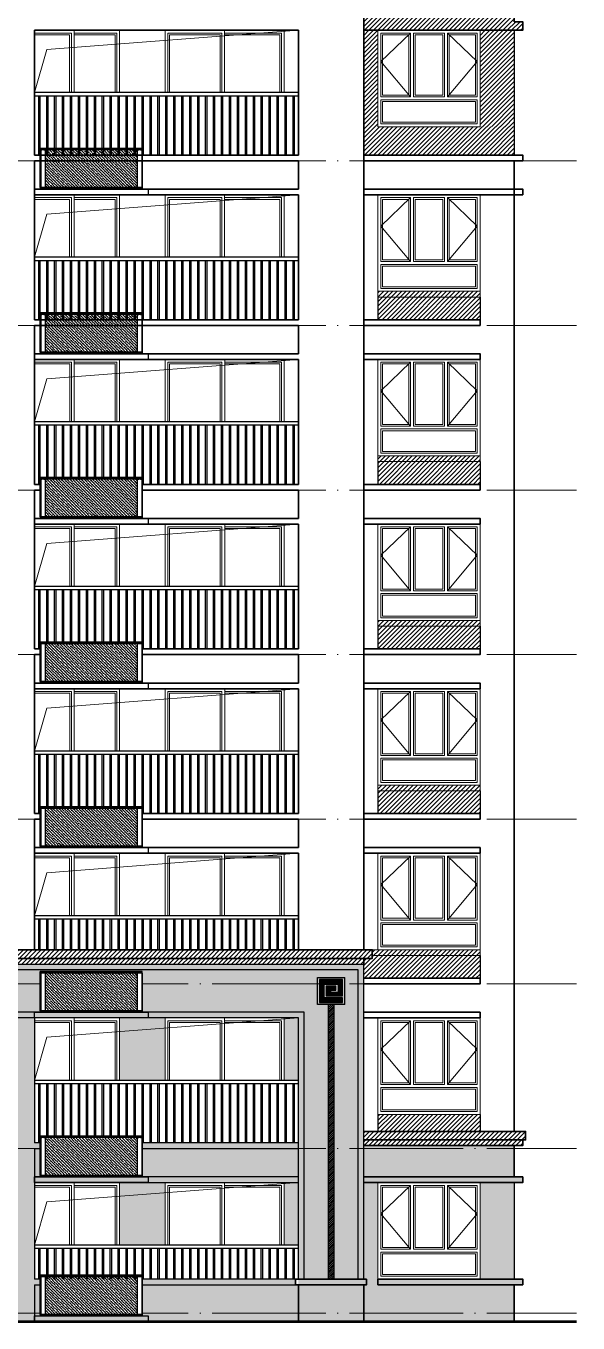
# Model space of a CAD drawing. Extents: x -518115 to 389031, y -231062 to 1628073.
# Drawn here: x 54817 to 64542, y 123274 to 146124 of the extents above; entities that cross this region are included whole.
import ezdxf
from ezdxf.xclip import XClip

# ---------------------------------------------------------------- set-up
doc = ezdxf.new("R2010")
doc.units = 0
doc.header["$LTSCALE"] = 1000
doc.header["$MEASUREMENT"] = 0
doc.header["$XCLIPFRAME"] = 0
doc.linetypes.add('DOTE', pattern=[2.42, 2, -0.2, 0.02, -0.2])
for name, color, linetype in [('3-剖面填充（细）', 250, 'Continuous'), ('5-平立面看线1', 45, 'Continuous'), ('Stair-栏杆', 142, 'Continuous'), ('修改标示', 212, 'Continuous'), ('看线', 251, 'Continuous'), ('立面', 73, 'Continuous')]:
    doc.layers.add(name, color=color, linetype=linetype)
for name, color, linetype, lineweight in [('DOTE', 19, 'DOTE', 9), ('WALL', 9, 'Continuous', 40), ('WINDOW', 144, 'Continuous', 15), ('立面-中轮廓线', 213, 'Continuous', 35), ('立面-普通轮廓', 7, 'Continuous', 18), ('立面-洞口示意', 152, 'Continuous', 13), ('立面-窗开启线', 250, 'Continuous', 13)]:
    doc.layers.add(name, color=color, linetype=linetype, lineweight=lineweight)
pattern_1 = [(45, (-407300, 99772.64), (-39.2886205, 39.2886205), [])]

# ---------------------------------------------------------------- blocks, each defined once
blk = doc.blocks.new('GHFHTFHFTHF')
at = {"layer": '3-剖面填充（细）'}
h = blk.add_hatch(dxfattribs=at)
h.set_pattern_fill('ANSI31', color=256, scale=35)
h.set_pattern_definition([(45, (0, 0), (-39.2886205, 39.2886205), [])])
h.paths.add_polyline_path([(470117, 44076), (468317, 44076), (468317, 44576), (470117, 44576)])
for p, q in [((468317, 44476), (468317, 44076)), ((470117, 44476), (470117, 44076))]:
    blk.add_line(p, q, dxfattribs=at)
blk = doc.blocks.new('A$C6E765447')
at = {"layer": '3-剖面填充（细）'}
h = blk.add_hatch(dxfattribs=at)
h.set_pattern_fill('ANSI31', color=251, scale=5)
h.set_pattern_definition([(45, (0, 0), (-5.61266, 5.61266), [])])
h.paths.add_polyline_path([(752, 98), (752, 502), (348, 502), (348, 217), (635, 217), (635, 384), (465, 384), (465, 315), (555, 315), (555, 276), (427, 276), (427, 422), (673, 422), (673, 178), (348, 178), (348, 98)])
at = {"layer": '立面'}
for p, q in [((790, 540), (310, 540)), ((310, 60), (310, 540)), ((348, 217), (348, 502)), ((348, 502), (752, 502)), ((752, 502), (752, 98)), ((790, 60), (790, 540)), ((427, 422), (427, 276)), ((673, 422), (427, 422)), ((427, 276), (555, 276)), ((465, 315), (465, 384)), ((465, 384), (635, 384)), ((555, 315), (465, 315)), ((555, 276), (555, 315)), ((635, 384), (635, 217)), ((673, 178), (673, 422)), ((310, 60), (790, 60)), ((635, 217), (348, 217)), ((348, 98), (348, 178)), ((348, 178), (673, 178)), ((752, 98), (348, 98))]:
    blk.add_line(p, q, dxfattribs=at)
blk = doc.blocks.new('A$C6BC36758')
at = {"layer": 'WINDOW'}
for points in [[(-1750, 1650), (-1225, 1650), (-1225, 525), (-1750, 525)], [(-1175, 1650), (-625, 1650), (-625, 525), (-1175, 525)], [(-50, 1650), (-575, 1650), (-575, 525), (-50, 525)], [(-1750, 475), (-50, 475), (-50, 50), (-1750, 50)]]:
    blk.add_lwpolyline(points, close=True, dxfattribs=at)
at = {"layer": 'WINDOW', "color": 250}
for points in [[(-1720, 1620), (-1255, 1620), (-1255, 555), (-1720, 555)], [(-1145, 1620), (-655, 1620), (-655, 555), (-1145, 555)], [(-80, 1620), (-545, 1620), (-545, 555), (-80, 555)], [(-1720, 445), (-80, 445), (-80, 80), (-1720, 80)]]:
    blk.add_lwpolyline(points, close=True, dxfattribs=at)
at = {"layer": '立面-普通轮廓'}
blk.add_lwpolyline([(-1800, 1700), (0, 1700), (0, 0), (-1800, 0)], close=True, dxfattribs=at)
at = {"layer": '立面-窗开启线', "color": 251, "ltscale": 0.5, "true_color": 0x636466}
for points in [[(-1225, 1650), (-1750, 1150), (-1225, 525)], [(-575, 1650), (-50, 1150), (-575, 525)]]:
    blk.add_lwpolyline(points, dxfattribs=at)
blk = doc.blocks.new('hfhfthfthf')
at = {"layer": 'Stair-栏杆'}
for p, q in [((424317, 36476), (428967, 36476)), ((424317, 36416), (428967, 36416))]:
    blk.add_line(p, q, dxfattribs=at)
for points in [[(424387, 35376), (424387, 36416)], [(424417, 36416), (424417, 35376)], [(424527, 35376), (424527, 36416)], [(424557, 36416), (424557, 35376)], [(424667, 35376), (424667, 36416)], [(424697, 36416), (424697, 35376)], [(424807, 35376), (424807, 36416)], [(424837, 36416), (424837, 35376)], [(424947, 35376), (424947, 36416)], [(424977, 36416), (424977, 35376)], [(425087, 35376), (425087, 36416)], [(425117, 36416), (425117, 35376)], [(425227, 35376), (425227, 36416)], [(425257, 36416), (425257, 35376)], [(425367, 35376), (425367, 36416)], [(425397, 36416), (425397, 35376)], [(425507, 35376), (425507, 36416)], [(425537, 36416), (425537, 35376)], [(425647, 35376), (425647, 36416)], [(425677, 36416), (425677, 35376)], [(425787, 35376), (425787, 36416)], [(425817, 36416), (425817, 35376)], [(425927, 35376), (425927, 36416)], [(425957, 36416), (425957, 35376)], [(426067, 35376), (426067, 36416)], [(426097, 36416), (426097, 35376)], [(426207, 35376), (426207, 36416)], [(426237, 36416), (426237, 35376)], [(426347, 35376), (426347, 36416)], [(426377, 36416), (426377, 35376)], [(426487, 35376), (426487, 36416)], [(426517, 36416), (426517, 35376)], [(426627, 35376), (426627, 36416)], [(426657, 36416), (426657, 35376)], [(426767, 35376), (426767, 36416)], [(426797, 36416), (426797, 35376)], [(426907, 35376), (426907, 36416)], [(426937, 36416), (426937, 35376)], [(427047, 35376), (427047, 36416)], [(427077, 36416), (427077, 35376)], [(427187, 35376), (427187, 36416)], [(427217, 36416), (427217, 35376)], [(427327, 35376), (427327, 36416)], [(427357, 36416), (427357, 35376)], [(427467, 35376), (427467, 36416)], [(427497, 36416), (427497, 35376)], [(427607, 35376), (427607, 36416)], [(427637, 36416), (427637, 35376)], [(427747, 35376), (427747, 36416)], [(427777, 36416), (427777, 35376)], [(427887, 35376), (427887, 36416)], [(427917, 36416), (427917, 35376)], [(428027, 35376), (428027, 36416)], [(428057, 36416), (428057, 35376)], [(428167, 35376), (428167, 36416)], [(428197, 36416), (428197, 35376)], [(428307, 35376), (428307, 36416)], [(428337, 36416), (428337, 35376)], [(428447, 35376), (428447, 36416)], [(428477, 36416), (428477, 35376)], [(428587, 35376), (428587, 36416)], [(428617, 36416), (428617, 35376)], [(428727, 35376), (428727, 36416)], [(428757, 36416), (428757, 35376)], [(428867, 35376), (428867, 36416)], [(428897, 36416), (428897, 35376)]]:
    blk.add_lwpolyline(points, dxfattribs=at)
blk = doc.blocks.new('A$C41BE1890')
at = {"layer": 'WINDOW'}
blk.add_line((-1050, 2300), (-1050, 0), dxfattribs=at)
for points in [[(-2050, 2250), (-1100, 2250), (-1100, 50), (-2050, 50)], [(-50, 2250), (-1050, 2250), (-1050, 50), (-50, 50)]]:
    blk.add_lwpolyline(points, close=True, dxfattribs=at)
at = {"layer": 'WINDOW', "color": 250}
blk.add_lwpolyline([(-2020, 2220), (-1130, 2220), (-1130, 80), (-2020, 80)], close=True, dxfattribs=at)
blk.add_lwpolyline([(-1050, 80), (-80, 80), (-80, 2220), (-1050, 2220)], dxfattribs=at)
at = {"layer": '立面-普通轮廓'}
blk.add_lwpolyline([(-2100, 2300), (0, 2300), (0, 0), (-2100, 0)], close=True, dxfattribs=at)
blk = doc.blocks.new('A$C28396737')
at = {"layer": 'WINDOW'}
blk.add_line((-800, 2300), (-800, 0), dxfattribs=at)
for points in [[(-1550, 2250), (-850, 2250), (-850, 50), (-1550, 50)], [(-50, 2250), (-800, 2250), (-800, 50), (-50, 50)]]:
    blk.add_lwpolyline(points, close=True, dxfattribs=at)
at = {"layer": 'WINDOW', "color": 250}
blk.add_lwpolyline([(-1520, 2220), (-880, 2220), (-880, 80), (-1520, 80)], close=True, dxfattribs=at)
blk.add_lwpolyline([(-800, 80), (-80, 80), (-80, 2220), (-800, 2220)], dxfattribs=at)
at = {"layer": '立面-普通轮廓'}
blk.add_lwpolyline([(-1600, 2300), (0, 2300), (0, 0), (-1600, 0)], close=True, dxfattribs=at)
blk = doc.blocks.new('GDGTFHFHFGHB')
at = {"layer": '立面-中轮廓线'}
for p, q in [((462267, 38176), (462267, 35376)), ((466917, 38176), (466917, 37676)), ((468067, 38176), (468067, 35276)), ((470717, 38176), (470717, 35276)), ((466917, 37576), (466917, 35376))]:
    blk.add_line(p, q, dxfattribs=at)
for points in [[(466917, 37676), (462267, 37676)], [(462267, 37576), (466917, 37576)], [(468067, 37576), (470117, 37576), (470117, 37676), (468067, 37676)], [(466917, 35376), (462267, 35376)], [(462267, 35276), (466917, 35276)], [(468067, 35276), (470117, 35276), (470117, 35376), (468067, 35376)]]:
    blk.add_lwpolyline(points, dxfattribs=at)
at = {"layer": '立面-普通轮廓'}
for points in [[(470117, 35876), (468317, 35876), (468317, 35776), (470117, 35776)], [(470117, 35876), (470117, 35776)]]:
    blk.add_lwpolyline(points, dxfattribs=at)
at = {"layer": '立面-洞口示意'}
blk.add_lwpolyline([(462267, 36476), (462486, 37235), (466917, 37576)], dxfattribs=at)
ref = blk.add_blockref('A$C28396737', (463767, 35276))
XClip(ref).set_block_clipping_path([(-1500.0937163503, 1199.9999183437), (0, 2300.0000000004)])
ref = blk.add_blockref('A$C41BE1890', (466667, 35276))
XClip(ref).set_block_clipping_path([(-2100.0002853817, 1199.9999183437), (0, 2299.9999999927)])
blk.add_blockref('A$C6BC36758', (470117, 35876))
at = {"xscale": -1}
blk.add_blockref('hfhfthfthf', (891233, 0), dxfattribs=at)
blk = doc.blocks.new('A$C0FC9229A')
at = {"color": 164}
blk.add_wipeout([(1080, 1056), (1079, 1057), (-923, 1057), (-923, 1056), (-923, 1027), (-922, 1027), (-922, 287), (-923, 287), (-923, 257), (-923, 257), (1079, 257), (1080, 257), (1080, 287), (1078, 287), (1078, 1027), (1080, 1027)], dxfattribs=at).translate(0, 0, 0).dxf.layer = 'WALL'
h = blk.add_hatch()
h.set_pattern_fill('ANSI36', color=164, scale=25, style=0)
h.set_pattern_definition([(45, (0, 0), (21.0475, 77.1741), [99.2188, -19.8438, 0, -19.8438])])
h.paths.add_polyline_path([(983, 287), (983, 1027), (-826, 1027), (-826, 287)])
for p, q in [((-923, 1057), (1079, 1057)), ((-923, 1057), (1079, 1057)), ((-923, 1027), (-923, 1057)), ((-923, 1027), (-923, 1056)), ((-923, 1056), (-923, 1056)), ((-923, 1052), (1080, 1052)), ((-923, 1052), (1079, 1052)), ((-923, 1027), (1080, 1027)), ((-922, 1027), (-922, 287)), ((-922, 287), (-922, 1027)), ((-921, 287), (-921, 1027)), ((-912, 1057), (-912, 1027)), ((-912, 1027), (-912, 287)), ((-912, 1027), (-912, 287)), ((-897, 1040), (-899, 1038)), ((-899, 1038), (-899, 1036)), ((-899, 1036), (-897, 1034)), ((-897, 1030), (-897, 1044)), ((-894, 1038), (-897, 1040)), ((-897, 1034), (-894, 1036)), ((-894, 1036), (-894, 1038)), ((-847, 1040), (-849, 1038)), ((-849, 1038), (-849, 1036)), ((-849, 1036), (-847, 1034)), ((-847, 1030), (-847, 1044)), ((-844, 1038), (-847, 1040)), ((-847, 1034), (-844, 1036)), ((-844, 1036), (-844, 1038)), ((-826, 1027), (-826, 287)), ((-826, 1027), (-826, 287)), ((-720, 1045), (-703, 1045)), ((-720, 1035), (-703, 1035)), ((-711, 1054), (-711, 1025)), ((859, 1045), (876, 1045)), ((859, 1035), (876, 1035)), ((868, 1054), (868, 1025)), ((983, 1027), (983, 287)), ((1003, 1040), (1001, 1038)), ((1001, 1038), (1001, 1036)), ((1001, 1036), (1003, 1034)), ((1003, 1030), (1003, 1044)), ((1006, 1038), (1003, 1040)), ((1003, 1034), (1006, 1036)), ((1006, 1036), (1006, 1038)), ((1053, 1040), (1051, 1038)), ((1051, 1038), (1051, 1036)), ((1051, 1036), (1053, 1034)), ((1053, 1030), (1053, 1044)), ((1056, 1038), (1053, 1040)), ((1053, 1034), (1056, 1036)), ((1056, 1036), (1056, 1038)), ((1068, 1057), (1068, 1027)), ((1068, 1027), (1068, 287)), ((1068, 1027), (1068, 287)), ((1077, 287), (1077, 1027)), ((1078, 287), (1078, 1027)), ((1078, 1027), (1078, 287)), ((1079, 1027), (1079, 1057)), ((1080, 1056), (1079, 1056)), ((1080, 1027), (1080, 1056)), ((-923, 287), (1080, 287)), ((-923, 287), (-923, 257)), ((-923, 287), (-923, 257)), ((-923, 262), (1080, 262)), ((-923, 262), (1079, 262)), ((-923, 257), (-923, 257)), ((-923, 257), (1079, 257)), ((-923, 257), (1079, 257)), ((-922, 287), (-826, 287)), ((-912, 257), (-912, 287)), ((-899, 278), (-897, 280)), ((-899, 276), (-899, 278)), ((-897, 274), (-899, 276)), ((-897, 284), (-897, 270)), ((-897, 280), (-894, 278)), ((-894, 276), (-897, 274)), ((-894, 278), (-894, 276)), ((-849, 278), (-847, 280)), ((-849, 276), (-849, 278)), ((-847, 274), (-849, 276)), ((-847, 284), (-847, 270)), ((-847, 280), (-844, 278)), ((-844, 276), (-847, 274)), ((-844, 278), (-844, 276)), ((1001, 278), (1003, 280)), ((1001, 276), (1001, 278)), ((1003, 274), (1001, 276)), ((1003, 284), (1003, 270)), ((1003, 280), (1006, 278)), ((1006, 276), (1003, 274)), ((1006, 278), (1006, 276)), ((1051, 278), (1053, 280)), ((1051, 276), (1051, 278)), ((1053, 274), (1051, 276)), ((1053, 284), (1053, 270)), ((1053, 280), (1056, 278)), ((1056, 276), (1053, 274)), ((1056, 278), (1056, 276)), ((1068, 257), (1068, 287)), ((1079, 287), (1079, 257)), ((1080, 257), (1079, 257)), ((1080, 287), (1080, 257))]:
    blk.add_line(p, q, dxfattribs=at)
for points in [[(-923, 1052), (-923, 1052), (-923, 1052), (-923, 1052), (-923, 1052)], [(1080, 1052), (1080, 1052), (1079, 1052), (1079, 1052), (1079, 1052)], [(-923, 262), (-923, 262), (-923, 262), (-923, 262), (-923, 262)], [(1080, 262), (1080, 262), (1079, 262), (1079, 262), (1079, 262)]]:
    blk.add_lwpolyline(points, dxfattribs=at)
for centre, radius in [((-897, 1037), 10), ((-897, 1037), 9.5), ((-847, 1037), 10), ((-847, 1037), 9.5), ((1003, 1037), 10), ((1003, 1037), 9.5), ((1053, 1037), 10), ((1053, 1037), 9.5), ((-897, 277), 10), ((-897, 277), 9.5), ((-847, 277), 10), ((-847, 277), 9.5), ((1003, 277), 10), ((1003, 277), 9.5), ((1053, 277), 10), ((1053, 277), 9.5)]:
    blk.add_circle(centre, radius, dxfattribs=at)
for centre, radius, start, end in [((-923, 1056), 0.5, 90, 180), ((-720, 1040), 4.9, 87.1406, 272.8594), ((-703, 1040), 4.9, 267.1406, 92.8594), ((859, 1040), 4.9, 87.1406, 272.8594), ((876, 1040), 4.9, 267.1406, 92.8594), ((1079, 1056), 0.5, 0, 90), ((-923, 257), 0.5, 180, 270), ((1079, 257), 0.5, 270, 0)]:
    blk.add_arc(centre, radius, start, end, dxfattribs=at)

msp = doc.modelspace()

# ---------------------------------------------------------------- hatches: boundary and pattern name
at = {"layer": '3-剖面填充（细）'}
h = msp.add_hatch(dxfattribs=at)
h.set_pattern_fill('ANSI31', color=256, scale=35)
h.set_pattern_definition([(45, (-409950, 100972.64), (-39.2886205, 39.2886205), [])])
h.paths.add_polyline_path([(60766.6, 146048.6), (60766.6, 146998.6), (60916.6, 146998.6), (60916.6, 147248.6), (64016.6, 147248.6), (64016.6, 146998.6), (63716.6, 146998.6), (63716.6, 146848.6), (63416.6, 146848.6), (63416.6, 146198.6), (63566.6, 146198.6), (63566.6, 146048.6)])
h = msp.add_hatch(dxfattribs=at)
h.set_pattern_fill('ANSI31', color=256, scale=35)
h.set_pattern_definition(pattern_1)
h.paths.add_polyline_path([(61016.6, 144348.6), (60766.6, 144348.6), (60766.6, 146048.6), (61016.6, 146048.6)])
h = msp.add_hatch(dxfattribs=at)
h.set_pattern_fill('ANSI31', color=256, scale=35)
h.set_pattern_definition([(45, (-405250, 99772.64), (-39.2886205, 39.2886205), [])])
h.paths.add_polyline_path([(63416.6, 144348.6), (62816.6, 144348.6), (62816.6, 146048.6), (63416.6, 146048.6)])
h = msp.add_hatch(dxfattribs=at)
h.set_pattern_fill('ANSI31', color=256, scale=35)
h.set_pattern_definition(pattern_1)
h.paths.add_polyline_path([(63416.6, 143848.6), (60766.6, 143848.6), (60766.6, 144348.6), (63416.6, 144348.6)])
h = msp.add_hatch(dxfattribs=at)
h.set_pattern_fill('ANSI31', color=256, scale=35)
h.set_pattern_definition([(45, (-407300, 96872.64), (-39.2886205, 39.2886205), [])])
h.paths.add_polyline_path([(62816.6, 140948.6), (61016.6, 140948.6), (61016.6, 141448.6), (62816.6, 141448.6)])
h = msp.add_hatch(dxfattribs=at)
h.set_pattern_fill('ANSI31', color=256, scale=35)
h.set_pattern_definition([(45, (-407300, 91072.64), (-39.2886205, 39.2886205), [])])
h.paths.add_polyline_path([(62816.6, 135148.6), (61016.6, 135148.6), (61016.6, 135648.6), (62816.6, 135648.6)])
h = msp.add_hatch(dxfattribs=at)
h.set_pattern_fill('ANSI31', color=256, scale=35)
h.set_pattern_definition([(45, (-405400, 85272.64), (-39.2886205, 39.2886205), [])])
h.paths.add_polyline_path([(15716.6, 129698.6), (60916.6, 129698.6), (60916.6, 129848.6), (15716.6, 129848.6)])
h = msp.add_hatch(dxfattribs=at)
h.set_pattern_fill('ANSI31', color=256, scale=35)
h.set_pattern_definition([(45, (-407300, 85272.64), (-39.2886205, 39.2886205), [])])
h.paths.add_polyline_path([(60916.6, 129848.6), (60916.6, 129698.6), (60766.6, 129698.6), (60766.6, 129348.6), (62816.6, 129348.6), (62816.6, 129848.6)])
h = msp.add_hatch(dxfattribs=at)
h.set_pattern_fill('混凝土', color=251, scale=40)
h.set_pattern_definition([(50, (-395386, 99772.64), (286.90407, -25.10085), [30, -330]), (355, (-395386, 99772.64), (-55.50053, 300.87685), [24, -264]), (100.4514, (-395362.1, 99770.55), (231.40375, 275.77582), [25.49608, -280.45684]), (46.1842, (-395386, 99852.64), (426.89642, -66.2076), [45, -495]), (96.6356, (-395350.43, 99847.12), (373.8651, 389.64715), [38.2441, -420.6852]), (351.1842, (-395386, 99852.64), (373.86478, 389.64744), [36, -396]), (21, (-395346, 99832.64), (238.76282, -161.04756), [30, -330]), (326, (-395346, 99832.64), (97.32613, 290.06002), [24, -264]), (71.4514, (-395326.1, 99819.22), (336.08905, 129.0122), [25.49608, -280.45684]), (37.5, (-395386, 99772.64), (4.863942, 133.157542), [0, -260.8, 0, -268, 0, -265]), (7.5, (-395386, 99772.64), (105.227815, 157.764685), [0, -152.8, 0, -254.8, 0, -101]), (327.5, (-395475.2, 99772.64), (213.528974, -9.021949), [0, -100, 0, -312, 0, -414]), (317.5, (-395515.2, 99772.64), (233.27447, 40.04199), [0, -130, 0, -207.2, 0, -294])])
h.paths.add_polyline_path([(40616.6, 128648.6), (38816.6, 128648.6), (38816.6, 126448.6), (40616.6, 126448.6)], flags=16)
h.paths.add_polyline_path([(48566.6, 125748.6), (50166.6, 125748.6), (50166.6, 124048.6), (48566.6, 124048.6)], flags=16)
h.paths.add_polyline_path([(48566.6, 128648.6), (50166.6, 128648.6), (50166.6, 126948.6), (48566.6, 126948.6)], flags=16)
h.paths.add_polyline_path([(46966.6, 125748.6), (48266.6, 125748.6), (48266.6, 123748.6), (46966.6, 123748.6)], flags=16)
h.paths.add_polyline_path([(46966.6, 128648.6), (48266.6, 128648.6), (48266.6, 126448.6), (46966.6, 126448.6)], flags=16)
h.paths.add_polyline_path([(42266.6, 125748.6), (42266.6, 124648.6), (42016.6, 124648.6), (42016.6, 124048.6), (42066.6, 124048.6), (42066.6, 123948.6), (42016.6, 123948.6), (42016.6, 124048.6), (46666.6, 124048.6), (46666.6, 125748.6), (45166.5, 125748.6), (45166.5, 124648.6), (44366.6, 124648.6), (44366.6, 125748.6)], flags=16)
h.paths.add_polyline_path([(42266.6, 128648.6), (42266.6, 127548.6), (42016.6, 127548.6), (42016.6, 126448.6), (46666.6, 126448.6), (46666.6, 128648.6), (45166.5, 128648.6), (45166.5, 127548.6), (44366.6, 127548.6), (44366.6, 128648.6)], flags=16)
h.paths.add_polyline_path([(38816.6, 125748.6), (40616.6, 125748.6), (40616.6, 124048.6), (38816.6, 124048.6)], flags=16)
h.paths.add_polyline_path([(53066.6, 125748.6), (51466.6, 125748.6), (51466.6, 124048.6), (53066.6, 124048.6)], flags=16)
h.paths.add_polyline_path([(53066.6, 128648.6), (51466.6, 128648.6), (51466.6, 126948.6), (53066.6, 126948.6)], flags=16)
h.paths.add_polyline_path([(54666.6, 125748.6), (53366.6, 125748.6), (53366.6, 123748.6), (54666.6, 123748.6)], flags=16)
h.paths.add_polyline_path([(54666.6, 128648.6), (53366.6, 128648.6), (53366.6, 126448.6), (54666.6, 126448.6)], flags=16)
h.paths.add_polyline_path([(59366.6, 125748.6), (59366.6, 124648.6), (59616.6, 124648.6), (59616.6, 124048.6), (59566.6, 124048.6), (59566.6, 123948.6), (59616.6, 123948.6), (59616.6, 124048.6), (54966.6, 124048.6), (54966.6, 125748.6), (56466.7, 125748.6), (56466.7, 124648.6), (57266.6, 124648.6), (57266.6, 125748.6)], flags=16)
h.paths.add_polyline_path([(59366.6, 128648.6), (59366.6, 127548.6), (59616.6, 127548.6), (59616.6, 126448.6), (54966.6, 126448.6), (54966.6, 128648.6), (56466.7, 128648.6), (56466.7, 127548.6), (57266.6, 127548.6), (57266.6, 128648.6)], flags=16)
h.paths.add_polyline_path([(62816.6, 125748.6), (61016.6, 125748.6), (61016.6, 124048.6), (62816.6, 124048.6)], flags=16)
h.paths.add_polyline_path([(36016.6, 128648.6), (37816.6, 128648.6), (37816.6, 126448.6), (36016.6, 126448.6)], flags=16)
h.paths.add_polyline_path([(28066.6, 125748.6), (26466.6, 125748.6), (26466.6, 124048.6), (28066.6, 124048.6)], flags=16)
h.paths.add_polyline_path([(28066.6, 128648.6), (26466.6, 128648.6), (26466.6, 126948.6), (28066.6, 126948.6)], flags=16)
h.paths.add_polyline_path([(29666.6, 125748.6), (28366.6, 125748.6), (28366.6, 123748.6), (29666.6, 123748.6)], flags=16)
h.paths.add_polyline_path([(29666.6, 128648.6), (28366.6, 128648.6), (28366.6, 126448.6), (29666.6, 126448.6)], flags=16)
h.paths.add_polyline_path([(34366.6, 125748.6), (34366.6, 124648.6), (34616.6, 124648.6), (34616.6, 124048.6), (34566.6, 124048.6), (34566.6, 123948.6), (34616.6, 123948.6), (34616.6, 124048.6), (29966.6, 124048.6), (29966.6, 125748.6), (31466.7, 125748.6), (31466.7, 124648.6), (32266.6, 124648.6), (32266.6, 125748.6)], flags=16)
h.paths.add_polyline_path([(34366.6, 128648.6), (34366.6, 127548.6), (34616.6, 127548.6), (34616.6, 126448.6), (29966.6, 126448.6), (29966.6, 128648.6), (31466.7, 128648.6), (31466.7, 127548.6), (32266.6, 127548.6), (32266.6, 128648.6)], flags=16)
h.paths.add_polyline_path([(37816.6, 125748.6), (36016.6, 125748.6), (36016.6, 124048.6), (37816.6, 124048.6)], flags=16)
h.paths.add_polyline_path([(23566.6, 125748.6), (25166.6, 125748.6), (25166.6, 124048.6), (23566.6, 124048.6)], flags=16)
h.paths.add_polyline_path([(23566.6, 128648.6), (25166.6, 128648.6), (25166.6, 126948.6), (23566.6, 126948.6)], flags=16)
h.paths.add_polyline_path([(21966.6, 125748.6), (23266.6, 125748.6), (23266.6, 123748.6), (21966.6, 123748.6)], flags=16)
h.paths.add_polyline_path([(21966.6, 128648.6), (23266.6, 128648.6), (23266.6, 126448.6), (21966.6, 126448.6)], flags=16)
h.paths.add_polyline_path([(17266.6, 125748.6), (17266.6, 124648.6), (17016.6, 124648.6), (17016.6, 124048.6), (17066.6, 124048.6), (17066.6, 123948.6), (17016.6, 123948.6), (17016.6, 124048.6), (21666.6, 124048.6), (21666.6, 125748.6), (20166.5, 125748.6), (20166.5, 124648.6), (19366.6, 124648.6), (19366.6, 125748.6)], flags=16)
h.paths.add_polyline_path([(17266.6, 128648.6), (17266.6, 127548.6), (17016.6, 127548.6), (17016.6, 126448.6), (21666.6, 126448.6), (21666.6, 128648.6), (20166.5, 128648.6), (20166.5, 127548.6), (19366.6, 127548.6), (19366.6, 128648.6)], flags=16)
h.paths.add_polyline_path([(13816.6, 125748.6), (15616.6, 125748.6), (15616.6, 124048.6), (13816.6, 124048.6)], flags=16)
h.paths.add_polyline_path([(13216.6, 126398.6), (13216.6, 125848.6), (13066.6, 125848.6), (13066.6, 125748.6), (13216.6, 125748.6), (13216.6, 124048.6), (13066.6, 124048.6), (13066.6, 123948.6), (13216.6, 123948.6), (13216.6, 123298.6), (63416.6, 123298.6), (63416.6, 123948.6), (63566.6, 123948.6), (63566.6, 124048.6), (63416.6, 124048.6), (63416.6, 125748.6), (63566.6, 125748.6), (63566.6, 125848.6), (63416.6, 125848.6), (63416.6, 126398.6), (60766.6, 126398.6), (60766.6, 129598.6), (15866.6, 129598.6), (15866.6, 126398.6)])
h = msp.add_hatch(dxfattribs=at)
h.set_pattern_fill('ANSI31', color=256, scale=35)
h.set_pattern_definition([(45, (-405250, 85122.64), (-39.2886205, 39.2886205), [])])
h.paths.add_polyline_path([(15866.6, 129598.6), (60766.6, 129598.6), (60766.6, 129698.6), (15866.6, 129698.6)])
h = msp.add_hatch(dxfattribs=at)
h.set_pattern_fill('ANSI31', color=256, scale=15)
h.set_pattern_definition([(45, (-107829.69, 1400.73), (-16.8379802, 16.8379802), [])])
h.paths.add_polyline_path([(60141.6, 124048.6), (60241.6, 124048.6), (60241.6, 128883.6), (60141.6, 128883.6)])
h = msp.add_hatch(dxfattribs=at)
h.set_pattern_fill('ANSI31', color=256, scale=35)
h.set_pattern_definition([(45, (-407300, 82372.64), (-39.2886205, 39.2886205), [])])
h.paths.add_polyline_path([(61016.6, 126648.6), (62816.6, 126648.6), (62816.6, 126948.6), (61016.6, 126948.6)])
h = msp.add_hatch(dxfattribs=at)
h.set_pattern_fill('ANSI31', color=256, scale=35)
h.set_pattern_definition([(45, (-357499.993, 82072.64), (-39.2886205, 39.2886205), [])])
h.paths.add_polyline_path([(63616.6, 126498.6), (63566.6, 126498.6), (63566.6, 126398.6), (60766.6, 126398.6), (60766.6, 126648.6), (63616.6, 126648.6)])

# ---------------------------------------------------------------- linework, layer by layer
at = {"color": 7}
msp.add_line((63416.6, 146048.6), (63416.6, 143848.6), dxfattribs=at)
at = {"layer": '3-剖面填充（细）'}
for p, q in [((61016.6, 141348.6), (61016.6, 140948.6)), ((62816.6, 141348.6), (62816.6, 140948.6)), ((61016.6, 135548.6), (61016.6, 135148.6)), ((62816.6, 135548.6), (62816.6, 135148.6)), ((15866.6, 129598.6), (60766.6, 129598.6)), ((62816.6, 129748.6), (62816.6, 129348.6)), ((61016.6, 126948.6), (61016.6, 126648.6)), ((62816.6, 126948.6), (62816.6, 126648.6))]:
    msp.add_line(p, q, dxfattribs=at)
at = {"layer": '3-剖面填充（细）', "color": 252, "true_color": 0x939598}
msp.add_lwpolyline([(59716.6, 124048.6), (59716.6, 128748.6), (41916.6, 128748.6), (41916.6, 124048.6)], dxfattribs=at)
at = {"layer": '5-平立面看线1', "color": 1, "ltscale": 0.8, "const_width": 50}
msp.add_lwpolyline([(64516.6, 123298.6), (12116.6, 123298.6)], dxfattribs=at)
at = {"layer": 'DOTE', "linetype": 'DOTE'}
for p, q in [((12116.6, 143748.6), (64516.6, 143748.6)), ((12116.6, 140848.6), (64516.6, 140848.6)), ((12116.6, 137948.6), (64516.6, 137948.6)), ((12116.6, 135048.6), (64516.6, 135048.6)), ((12116.6, 132148.6), (64516.6, 132148.6)), ((12116.6, 129248.6), (64516.6, 129248.6)), ((12116.6, 126348.6), (64516.6, 126348.6)), ((12116.6, 123448.6), (64516.6, 123448.6))]:
    msp.add_line(p, q, dxfattribs=at)
at = {"layer": 'Stair-栏杆'}
for p, q in [((59616.6, 130448.6), (54966.6, 130448.6)), ((59616.6, 130388.6), (54966.6, 130388.6)), ((59616.6, 124648.6), (54966.6, 124648.6)), ((59616.6, 124588.6), (54966.6, 124588.6))]:
    msp.add_line(p, q, dxfattribs=at)
for points in [[(55036.6, 130388.6), (55036.6, 129848.6)], [(55066.6, 129848.6), (55066.6, 130388.6)], [(55176.6, 130388.6), (55176.6, 129848.6)], [(55206.6, 129848.6), (55206.6, 130388.6)], [(55316.6, 130388.6), (55316.6, 129848.6)], [(55346.6, 129848.6), (55346.6, 130388.6)], [(55456.6, 130388.6), (55456.6, 129848.6)], [(55486.6, 129848.6), (55486.6, 130388.6)], [(55596.6, 130388.6), (55596.6, 129848.6)], [(55626.6, 129848.6), (55626.6, 130388.6)], [(55736.6, 130388.6), (55736.6, 129848.6)], [(55766.6, 129848.6), (55766.6, 130388.6)], [(55876.6, 130388.6), (55876.6, 129848.6)], [(55906.6, 129848.6), (55906.6, 130388.6)], [(56016.6, 130388.6), (56016.6, 129848.6)], [(56046.6, 129848.6), (56046.6, 130388.6)], [(56156.6, 130388.6), (56156.6, 129848.6)], [(56186.6, 129848.6), (56186.6, 130388.6)], [(56296.6, 130388.6), (56296.6, 129848.6)], [(56326.6, 129848.6), (56326.6, 130388.6)], [(56436.6, 130388.6), (56436.6, 129848.6)], [(56466.6, 129848.6), (56466.6, 130388.6)], [(56576.6, 130388.6), (56576.6, 129848.6)], [(56606.6, 129848.6), (56606.6, 130388.6)], [(56716.6, 130388.6), (56716.6, 129848.6)], [(56746.6, 129848.6), (56746.6, 130388.6)], [(56856.6, 130388.6), (56856.6, 129848.6)], [(56886.6, 129848.6), (56886.6, 130388.6)], [(56996.6, 130388.6), (56996.6, 129848.6)], [(57026.6, 129848.6), (57026.6, 130388.6)], [(57136.6, 130388.6), (57136.6, 129848.6)], [(57166.6, 129848.6), (57166.6, 130388.6)], [(57276.6, 130388.6), (57276.6, 129848.6)], [(57306.6, 129848.6), (57306.6, 130388.6)], [(57416.6, 130388.6), (57416.6, 129848.6)], [(57446.6, 129848.6), (57446.6, 130388.6)], [(57556.6, 130388.6), (57556.6, 129848.6)], [(57586.6, 129848.6), (57586.6, 130388.6)], [(57696.6, 130388.6), (57696.6, 129848.6)], [(57726.6, 129848.6), (57726.6, 130388.6)], [(57836.6, 130388.6), (57836.6, 129848.6)], [(57866.6, 129848.6), (57866.6, 130388.6)], [(57976.6, 130388.6), (57976.6, 129848.6)], [(58006.6, 129848.6), (58006.6, 130388.6)], [(58116.6, 130388.6), (58116.6, 129848.6)], [(58146.6, 129848.6), (58146.6, 130388.6)], [(58256.6, 130388.6), (58256.6, 129848.6)], [(58286.6, 129848.6), (58286.6, 130388.6)], [(58396.6, 130388.6), (58396.6, 129848.6)], [(58426.6, 129848.6), (58426.6, 130388.6)], [(58536.6, 130388.6), (58536.6, 129848.6)], [(58566.6, 129848.6), (58566.6, 130388.6)], [(58676.6, 130388.6), (58676.6, 129848.6)], [(58706.6, 129848.6), (58706.6, 130388.6)], [(58816.6, 130388.6), (58816.6, 129848.6)], [(58846.6, 129848.6), (58846.6, 130388.6)], [(58956.6, 130388.6), (58956.6, 129848.6)], [(58986.6, 129848.6), (58986.6, 130388.6)], [(59096.6, 130388.6), (59096.6, 129848.6)], [(59126.6, 129848.6), (59126.6, 130388.6)], [(59236.6, 130388.6), (59236.6, 129848.6)], [(59266.6, 129848.6), (59266.6, 130388.6)], [(59376.6, 130388.6), (59376.6, 129848.6)], [(59406.6, 129848.6), (59406.6, 130388.6)], [(59516.6, 130388.6), (59516.6, 129848.6)], [(59546.6, 129848.6), (59546.6, 130388.6)], [(56996.6, 124588.6), (56996.6, 124048.6)], [(57026.6, 124048.6), (57026.6, 124588.6)], [(57136.6, 124588.6), (57136.6, 124048.6)], [(57166.6, 124048.6), (57166.6, 124588.6)], [(57276.6, 124588.6), (57276.6, 124048.6)], [(57306.6, 124048.6), (57306.6, 124588.6)], [(57416.6, 124588.6), (57416.6, 124048.6)], [(57446.6, 124048.6), (57446.6, 124588.6)], [(57556.6, 124588.6), (57556.6, 124048.6)], [(57586.6, 124048.6), (57586.6, 124588.6)], [(57696.6, 124588.6), (57696.6, 124048.6)], [(57726.6, 124048.6), (57726.6, 124588.6)], [(57836.6, 124588.6), (57836.6, 124048.6)], [(57866.6, 124048.6), (57866.6, 124588.6)], [(57976.6, 124588.6), (57976.6, 124048.6)], [(58006.6, 124048.6), (58006.6, 124588.6)], [(58116.6, 124588.6), (58116.6, 124048.6)], [(58146.6, 124048.6), (58146.6, 124588.6)], [(58256.6, 124588.6), (58256.6, 124048.6)], [(58286.6, 124048.6), (58286.6, 124588.6)], [(58396.6, 124588.6), (58396.6, 124048.6)], [(58426.6, 124048.6), (58426.6, 124588.6)], [(58536.6, 124588.6), (58536.6, 124048.6)], [(58566.6, 124048.6), (58566.6, 124588.6)], [(58676.6, 124588.6), (58676.6, 124048.6)], [(58706.6, 124048.6), (58706.6, 124588.6)], [(58816.6, 124588.6), (58816.6, 124048.6)], [(58846.6, 124048.6), (58846.6, 124588.6)], [(58956.6, 124588.6), (58956.6, 124048.6)], [(58986.6, 124048.6), (58986.6, 124588.6)], [(59096.6, 124588.6), (59096.6, 124048.6)], [(59126.6, 124048.6), (59126.6, 124588.6)], [(59236.6, 124588.6), (59236.6, 124048.6)], [(59266.6, 124048.6), (59266.6, 124588.6)], [(59376.6, 124588.6), (59376.6, 124048.6)], [(59406.6, 124048.6), (59406.6, 124588.6)], [(59516.6, 124588.6), (59516.6, 124048.6)], [(59546.6, 124048.6), (59546.6, 124588.6)]]:
    msp.add_lwpolyline(points, dxfattribs=at)
at = {"layer": '看线', "color": 30}
for p, q in [((54966.6, 128648.6), (54966.6, 126448.6)), ((54966.6, 126348.6), (54966.6, 124048.6)), ((63416.6, 125748.6), (63416.6, 124048.6)), ((54966.6, 123948.6), (54966.6, 123298.6))]:
    msp.add_line(p, q, dxfattribs=at)
for points in [[(60766.6, 124048.6), (60766.6, 129598.6)], [(59616.6, 124048.6), (59616.6, 128648.6), (42016.6, 128648.6), (42016.6, 124048.6)], [(59616.6, 126448.6), (54966.6, 126448.6)], [(54966.6, 126348.6), (59616.6, 126348.6)], [(59616.6, 125848.6), (54966.6, 125848.6)], [(54966.6, 125748.6), (59616.6, 125748.6)], [(59566.6, 124048.6), (54966.6, 124048.6)], [(54966.6, 123948.6), (59566.6, 123948.6)]]:
    msp.add_lwpolyline(points, dxfattribs=at)
at = {"layer": '立面'}
for p, q in [((60141.6, 128883.6), (60141.6, 124048.6)), ((60241.6, 128883.6), (60241.6, 124048.6))]:
    msp.add_line(p, q, dxfattribs=at)
at = {"layer": '立面-中轮廓线'}
for p, q in [((60766.6, 146998.6), (60766.6, 143748.6)), ((59616.6, 146048.6), (59616.6, 143848.6)), ((59616.6, 143748.6), (59616.6, 143248.6)), ((60766.6, 143748.6), (60766.6, 140848.6)), ((63416.6, 143748.6), (63416.6, 140848.6)), ((59616.6, 143148.6), (59616.6, 140948.6)), ((54966.6, 132148.6), (54966.6, 129848.6)), ((59616.6, 132148.6), (59616.6, 131648.6)), ((60766.6, 132148.6), (60766.6, 129848.6)), ((63416.6, 132148.6), (63416.6, 129248.6)), ((59616.6, 131548.6), (59616.6, 129848.6)), ((63416.6, 129248.6), (63416.6, 126648.6))]:
    msp.add_line(p, q, dxfattribs=at)
at = {"layer": '立面-中轮廓线', "color": 2}
for p, q in [((63416.6, 146048.6), (60766.6, 146048.6)), ((63416.6, 143848.6), (60766.6, 143848.6)), ((63416.6, 143748.6), (60766.6, 143748.6)), ((63416.6, 143248.6), (60766.6, 143248.6)), ((63416.6, 143148.6), (60766.6, 143148.6)), ((40716.6, 129698.6), (60916.6, 129698.6)), ((63616.6, 126648.6), (60766.6, 126648.6)), ((63616.6, 126498.6), (60766.6, 126498.6)), ((63416.6, 126398.6), (60766.6, 126398.6)), ((63416.6, 126398.6), (60766.6, 126398.6)), ((63416.6, 125848.6), (60766.6, 125848.6)), ((63416.6, 125748.6), (60766.6, 125748.6)), ((63416.6, 123948.6), (63416.6, 123298.6))]:
    msp.add_line(p, q, dxfattribs=at)
for points in [[(63416.6, 147248.6), (64016.6, 147248.6), (64016.6, 146998.6), (63716.6, 146998.6), (63716.6, 146848.6), (63416.6, 146848.6), (63416.6, 146198.6), (63566.6, 146198.6), (63566.6, 146048.6), (63416.6, 146048.6)], [(63416.6, 143848.6), (63566.6, 143848.6), (63566.6, 143748.6), (63416.6, 143748.6), (63416.6, 143248.6), (63566.6, 143248.6), (63566.6, 143148.6), (63416.6, 143148.6)], [(60766.6, 129598.6), (60766.6, 129698.6), (60916.6, 129698.6), (60916.6, 129848.6), (40716.6, 129848.6), (40716.6, 129698.6), (40866.6, 129698.6), (40866.6, 129598.6)], [(63416.6, 126648.6), (63616.6, 126648.6), (63616.6, 126498.6), (63566.6, 126498.6), (63566.6, 126398.6), (63416.6, 126398.6), (63416.6, 125848.6), (63566.6, 125848.6), (63566.6, 125748.6), (63416.6, 125748.6)], [(59616.6, 123298.6), (59616.6, 123948.6)], [(60766.6, 123298.6), (60766.6, 123948.6)], [(61016.6, 124048.6), (63566.6, 124048.6), (63566.6, 123948.6), (61016.6, 123948.6), (61016.6, 124048.6)]]:
    msp.add_lwpolyline(points, dxfattribs=at)
at = {"layer": '立面-中轮廓线'}
for points in [[(54966.6, 146048.6), (59616.6, 146048.6)], [(60766.6, 140848.6), (62816.6, 140848.6), (62816.6, 140948.6), (60766.6, 140948.6)], [(59616.6, 131648.6), (54966.6, 131648.6)], [(60766.6, 131548.6), (62816.6, 131548.6), (62816.6, 131648.6), (60766.6, 131648.6)], [(54966.6, 131548.6), (59616.6, 131548.6)], [(60766.6, 129248.6), (62816.6, 129248.6), (62816.6, 129348.6), (60766.6, 129348.6)], [(60766.6, 128648.6), (62816.6, 128648.6), (62816.6, 128748.6), (60766.6, 128748.6)]]:
    msp.add_lwpolyline(points, dxfattribs=at)
at = {"layer": '立面-中轮廓线', "color": 2}
msp.add_lwpolyline([(60816.6, 124048.6), (59566.6, 124048.6), (59566.6, 123948.6), (60816.6, 123948.6)], close=True, dxfattribs=at)
at = {"layer": '立面-普通轮廓'}
for points in [[(62816.6, 141448.6), (61016.6, 141448.6), (61016.6, 141348.6), (62816.6, 141348.6)], [(62816.6, 141448.6), (62816.6, 141348.6)], [(62816.6, 129848.6), (60916.6, 129848.6), (60916.6, 129748.6), (62816.6, 129748.6)], [(62816.6, 129848.6), (62816.6, 129748.6)]]:
    msp.add_lwpolyline(points, dxfattribs=at)
at = {"layer": '立面-洞口示意'}
for points in [[(54966.6, 144948.6), (55186.1, 145707.4), (59616.6, 146048.6)], [(54966.6, 130448.6), (55186.1, 131207.4), (59616.6, 131548.6)], [(54966.6, 127548.6), (55186.1, 128307.4), (59616.6, 128648.6)], [(54966.6, 124648.6), (55186.1, 125407.4), (59616.6, 125748.6)]]:
    msp.add_lwpolyline(points, dxfattribs=at)

# ---------------------------------------------------------------- block references
ref = msp.add_blockref('A$C28396737', (56466.7, 143748.6))
XClip(ref).set_block_clipping_path([(-1500.0937163503, 1199.9999183437), (0, 2300.0000000004)])
ref = msp.add_blockref('A$C41BE1890', (59366.6, 143748.6))
XClip(ref).set_block_clipping_path([(-2100.0002853817, 1199.9999183437), (0, 2299.9999999927)])
for name, p in [('A$C6BC36758', (62816.6, 144348.6)), ('A$C6BC36758', (62816.6, 141448.6)), ('GDGTFHFHFGHB', (-407300, 102672.6)), ('GHFHTFHFTHF', (-407300, 93972.6)), ('GDGTFHFHFGHB', (-407300, 99772.6)), ('GDGTFHFHFGHB', (-407300, 96872.6)), ('GHFHTFHFTHF', (-407300, 88172.6)), ('A$C6BC36758', (62816.6, 129848.6)), ('A$C6BC36758', (62816.6, 126948.6)), ('A$C6BC36758', (62816.6, 124048.6))]:
    msp.add_blockref(name, p)
ref = msp.add_blockref('A$C41BE1890', (59366.6, 140848.6))
XClip(ref).set_block_clipping_path([(-2100.0002853817, 1199.9999183437), (0, 2299.9999999927)])
ref = msp.add_blockref('A$C28396737', (56466.7, 129248.6))
XClip(ref).set_block_clipping_path([(-1500.0937163503, 1199.9999183437), (0, 2300.0000000004)])
ref = msp.add_blockref('A$C41BE1890', (59366.6, 129248.6))
XClip(ref).set_block_clipping_path([(-2100.0002853817, 1199.9999183437), (0, 2299.9999999927)])
at = {"xscale": -1}
for name, p in [('A$C6E765447', (60741.6, 128823.6)), ('hfhfthfthf', (483933.2, 91072.6))]:
    msp.add_blockref(name, p, dxfattribs=at)
ref = msp.add_blockref('A$C41BE1890', (59366.6, 126348.6))
XClip(ref).set_block_clipping_path([(-2100.0002853817, 1199.9999183437), (0, 2299.9999999927)])
ref = msp.add_blockref('A$C41BE1890', (59366.6, 123448.6))
XClip(ref).set_block_clipping_path([(-2100.0002853817, 1199.9999183437), (0, 2299.9999999927)])

# ---------------------------------------------------------------- next in the draw order: block references
at = {"layer": '修改标示', "ltscale": 2, "xscale": -0.8976916526008281, "yscale": 0.8976916526008281, "zscale": 0.8976916526008281}
for p in [(56037.1, 143018), (56037.1, 140118), (56037.1, 137218), (56037.1, 134318), (56037.1, 131418), (56037.1, 128518), (56037.1, 125618)]:
    msp.add_blockref('A$C0FC9229A', p, dxfattribs=at)

# ---------------------------------------------------------------- next in the draw order: linework, layer by layer
at = {"color": 2}
for points in [[(54967, 143248.6), (56967, 143248.6), (56967, 143148.6), (54967, 143148.6)], [(54967, 140348.6), (56967, 140348.6), (56967, 140248.6), (54967, 140248.6)], [(54967, 137448.6), (56967, 137448.6), (56967, 137348.6), (54967, 137348.6)], [(54967, 134548.6), (56967, 134548.6), (56967, 134448.6), (54967, 134448.6)], [(54967, 131648.6), (56967, 131648.6), (56967, 131548.6), (54967, 131548.6)], [(54967, 128748.6), (56967, 128748.6), (56967, 128648.6), (54967, 128648.6)], [(54967, 125848.6), (56967, 125848.6), (56967, 125748.6), (54967, 125748.6)]]:
    msp.add_lwpolyline(points, close=True, dxfattribs=at)
at = {"layer": '看线', "color": 30}
msp.add_lwpolyline([(60666.6, 124048.6), (60666.6, 129498.6), (40966.6, 129498.6), (40966.6, 124048.6)], dxfattribs=at)
at = {"layer": '立面-中轮廓线'}
for p, q in [((54966.6, 146048.6), (54966.6, 143848.6)), ((54966.6, 143748.6), (54966.6, 140948.6))]:
    msp.add_line(p, q, dxfattribs=at)
for points in [[(59616.6, 143848.6), (54966.6, 143848.6)], [(54966.6, 143748.6), (59616.6, 143748.6)], [(59616.6, 143248.6), (54966.6, 143248.6)], [(54966.6, 143148.6), (59616.6, 143148.6)], [(59616.6, 140948.6), (54966.6, 140948.6)], [(54966.6, 140848.6), (59616.6, 140848.6)]]:
    msp.add_lwpolyline(points, dxfattribs=at)
at = {"layer": '立面-洞口示意'}
msp.add_lwpolyline([(54966.6, 142048.6), (55186.1, 142807.4), (59616.6, 143148.6)], dxfattribs=at)

# ---------------------------------------------------------------- next in the draw order: block references
at = {"xscale": -1}
for p in [(483933.2, 108472.6), (483933.2, 105572.6)]:
    msp.add_blockref('hfhfthfthf', p, dxfattribs=at)
ref = msp.add_blockref('A$C28396737', (56466.7, 140848.6))
XClip(ref).set_block_clipping_path([(-1500.0937163503, 1199.9999183437), (0, 2300.0000000004)])
ref = msp.add_blockref('A$C28396737', (56466.7, 126348.6))
XClip(ref).set_block_clipping_path([(-1500.0937163503, 1199.9999183437), (0, 2300.0000000004)])
ref = msp.add_blockref('A$C28396737', (56466.7, 123448.6))
XClip(ref).set_block_clipping_path([(-1500.0937163503, 1199.9999183451), (0, 2300.0000000004)])

# ---------------------------------------------------------------- next in the draw order: block references
at = {"layer": '修改标示', "ltscale": 2, "xscale": -0.8976916526008281, "yscale": 0.8976916526008281, "zscale": 0.8976916526008281}
msp.add_blockref('A$C0FC9229A', (56037.1, 123168), dxfattribs=at)

# ---------------------------------------------------------------- next in the draw order: linework, layer by layer
at = {"color": 2}
msp.add_lwpolyline([(54967, 123398.6), (56967, 123398.6), (56967, 123298.6), (54967, 123298.6)], close=True, dxfattribs=at)
at = {"layer": 'Stair-栏杆'}
for points in [[(55036.6, 124588.6), (55036.6, 124048.6)], [(55066.6, 124048.6), (55066.6, 124588.6)], [(55176.6, 124588.6), (55176.6, 124048.6)], [(55206.6, 124048.6), (55206.6, 124588.6)], [(55316.6, 124588.6), (55316.6, 124048.6)], [(55346.6, 124048.6), (55346.6, 124588.6)], [(55456.6, 124588.6), (55456.6, 124048.6)], [(55486.6, 124048.6), (55486.6, 124588.6)], [(55596.6, 124588.6), (55596.6, 124048.6)], [(55626.6, 124048.6), (55626.6, 124588.6)], [(55736.6, 124588.6), (55736.6, 124048.6)], [(55766.6, 124048.6), (55766.6, 124588.6)], [(55876.6, 124588.6), (55876.6, 124048.6)], [(55906.6, 124048.6), (55906.6, 124588.6)], [(56016.6, 124588.6), (56016.6, 124048.6)], [(56046.6, 124048.6), (56046.6, 124588.6)], [(56156.6, 124588.6), (56156.6, 124048.6)], [(56186.6, 124048.6), (56186.6, 124588.6)], [(56296.6, 124588.6), (56296.6, 124048.6)], [(56326.6, 124048.6), (56326.6, 124588.6)], [(56436.6, 124588.6), (56436.6, 124048.6)], [(56466.6, 124048.6), (56466.6, 124588.6)], [(56576.6, 124588.6), (56576.6, 124048.6)], [(56606.6, 124048.6), (56606.6, 124588.6)], [(56716.6, 124588.6), (56716.6, 124048.6)], [(56746.6, 124048.6), (56746.6, 124588.6)], [(56856.6, 124588.6), (56856.6, 124048.6)], [(56886.6, 124048.6), (56886.6, 124588.6)]]:
    msp.add_lwpolyline(points, dxfattribs=at)

doc.saveas('drawing.dxf')
